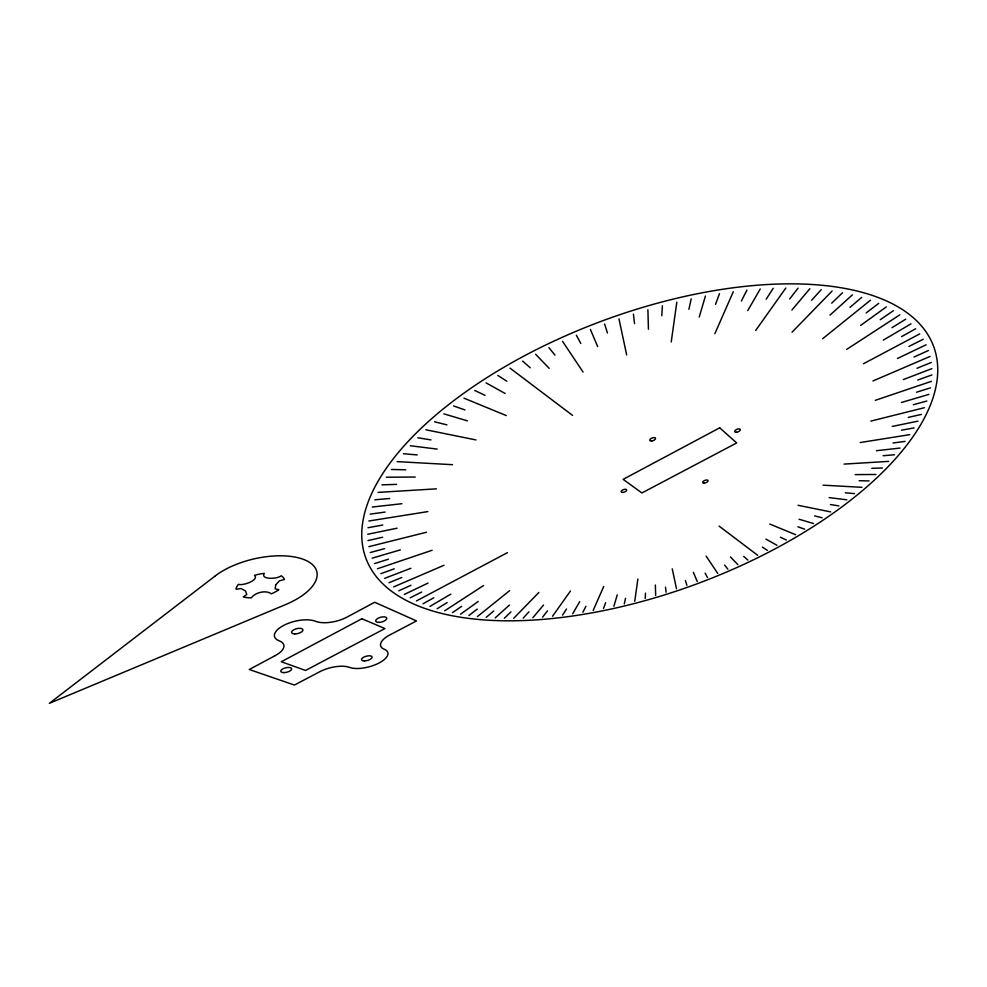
<?xml version="1.0" encoding="UTF-8"?>
<svg xmlns="http://www.w3.org/2000/svg" width="987" height="987" viewBox="0 0 987 987"><rect width="100%" height="100%" fill="white"/><g stroke="black" fill="none" stroke-linecap="round" stroke-linejoin="round"><path stroke-width="1.48" d="M645.202 598.467L645.51 593.15M661.808 315.754L662.388 305.723M275.657 584.958L275.139 588.783L278.827 589.708A24.86 11.338 -13 0 1 271.351 593.841C266.219 589.745 254.93 592.422 251.34 597.888A24.86 11.338 -13 0 1 243.32 596.876L246.75 594.507L245.553 591.016L241.112 588.56L236.004 589.214A24.86 11.338 -13 0 1 238.496 584.316C243.049 586.056 259.532 579.912 254.498 575.335A24.86 11.338 -13 0 1 264.257 573.385C260.173 579.937 277.754 579.073 281.184 575.779A24.86 11.338 -13 0 1 284.441 579.505L279.494 580.837L275.694 584.872M634.74 601.28L637.873 579.036M671.234 341.946L676.835 302.096M624.302 603.896L625.524 598.332M688.901 309.301L691.196 298.876M613.877 606.289L617.257 594.865M699.24 317.012L705.421 296.063M603.501 608.485L605.636 602.712M715.538 304.366L719.474 293.67M593.162 610.472L603.711 586.488M714.859 333.705L733.316 291.696M582.898 612.236L585.933 606.277M741.385 300.998L746.912 290.141M572.694 613.778L579.714 601.626M747.764 310.597L760.224 289.018M562.578 615.111L566.513 608.991M766.183 299.209L773.203 288.315M552.56 616.209L570.461 591.016M755.672 330.46L785.825 288.031M542.64 617.085L547.489 610.854M789.649 298.987L798.051 288.167M532.857 617.726L543.504 605.08M791.907 310.041L809.871 288.71M523.209 618.133L528.933 611.817M811.561 300.319L821.221 289.672M513.696 618.306L538.853 592.459M792.043 332.212L832.115 291.017M504.357 618.232L510.982 611.866M831.72 303.132L842.503 292.757M495.19 617.924L509.378 605.093M829.968 315.149L852.373 294.879M486.209 617.368L493.71 610.978M849.967 307.376L861.713 297.358M477.437 616.554L509.613 590.67M822.677 338.689L870.497 300.196M468.887 615.506L477.239 609.139M866.142 312.941L878.714 303.379M460.571 614.198L478.189 601.478M860.664 325.414L886.351 306.883M452.502 612.631L461.682 606.339M880.182 319.751L893.408 310.695M444.693 610.805L483.519 585.562M846.661 349.41L899.873 314.804M437.167 608.732L447.16 602.563M892.001 327.684L905.733 319.196M429.937 606.4L450.775 594.162M883.266 340.145L911.001 323.859M423.016 603.797L433.786 597.789M901.587 336.616L915.665 328.757M416.428 600.947L507.417 552.658M863.465 363.747L919.736 333.89M410.173 597.826L421.683 592.027M908.916 346.449L923.215 339.244M404.288 594.445L428.05 583.07M897.467 358.491L926.09 344.784M398.773 590.806L410.974 585.279M914.024 357.035L928.397 350.521M393.665 586.907L443.99 565.28M872.952 380.97L930.112 356.418M388.952 582.749L401.783 577.531M916.935 368.287L931.272 362.463M384.671 578.333L410.937 568.265M903.364 379.563L931.864 368.644M380.834 573.669L394.232 568.833M917.737 380.044L931.913 374.937M377.466 568.746L432.133 550.252M875.284 400.327L931.42 381.34M374.567 563.589L388.446 559.197M916.504 392.234L930.408 387.842M372.148 558.173L400.352 549.882M901.402 402.486L928.878 394.405M370.248 552.535L384.548 548.649M913.308 404.719L926.855 401.03M368.867 546.662L426.532 532.24M870.855 421.091L924.35 407.705M368.015 540.568L382.623 537.236M908.274 417.402L921.377 414.417M367.719 534.251L397.107 528.205M892.199 426.446L917.947 421.153M367.978 527.737L382.783 525.022M901.489 430.196L914.073 427.902M368.817 521.013L427.827 511.599M860.22 442.546L909.78 434.638M370.236 514.116L385.127 512.08M893.062 443.003L905.067 441.374M372.247 507.034L401.906 503.715M876.518 450.701L899.971 448.073M374.863 499.792L389.692 498.497M883.118 455.735L894.493 454.76M378.07 492.39L436.427 488.849M844.058 464.1L888.645 461.385M381.907 484.864L396.552 484.37M871.78 468.332L882.464 467.974M386.349 477.214L415.219 477.054M855.211 474.611L875.938 474.488M391.42 469.467L405.731 469.8M859.134 480.706L869.091 480.94M397.095 461.62L452.527 464.692M823.109 485.172L861.947 487.319M403.387 453.712L417.205 454.933M845.316 492.797L854.52 493.611M410.284 445.754L437.142 449.085M829.117 497.608L846.809 499.804M417.797 437.772L430.961 439.906M830.437 504.542L838.839 505.899M425.89 429.777L475.968 439.943M798.088 505.295L830.635 511.895M434.564 421.794L446.914 424.854M814.596 515.893L822.183 517.78M799.088 519.248L813.522 523.529M443.805 413.849L467.394 420.844M453.601 405.953L464.976 409.95M797.891 526.799L804.652 529.168M463.927 398.143L506.245 415.564M769.774 524.048L795.596 534.683M474.759 390.433L484.999 395.355M780.446 537.212L786.355 540.049M486.073 382.857L505.171 393.517M765.924 539.124L776.954 545.28M497.843 375.418L506.825 381.241M762.346 547.094L767.392 550.376M510.045 368.151L572.608 415.428M719.054 526.096L757.708 555.311M522.654 361.094L530.229 367.793M743.704 556.409L747.875 560.085M535.62 354.234L549.179 368.348M730.429 556.902L737.931 564.712M548.908 347.634L554.99 355.147M724.606 565.107L727.888 569.166M562.504 341.28L583.083 372.062M706.149 556.113L717.759 573.459M576.334 335.21L580.825 343.488M705.137 573.163L707.531 577.58M590.399 329.436L597.641 346.548M693.33 572.287L697.254 581.528M604.624 323.995L607.437 332.952M685.41 580.541L686.903 585.291M618.972 318.875L626.659 354.925M672.246 568.833L676.514 588.869M633.42 314.125L634.542 323.674M665.497 587.216L666.102 592.262M647.904 309.733L648.434 329.164M655.368 585.02L655.652 595.469M215.376 575.828L49.35 703.336L285.539 604.612A58.443 26.661 -13 0 0 304.539 559.802A58.443 26.661 -13 0 0 215.376 575.828M275.299 655.553L249.279 669.507L294.41 685.052L319.763 671.728A21.702 8.698 -14.4 0 1 349.521 667.385A21.85 8.883 -14.9 0 0 378.971 663.042A21.85 8.883 -14.9 0 0 384.264 649.236A22.01 9.068 -15.5 0 1 389.803 634.949L416.502 620.922L374.69 602.267L347.239 616.986A23.503 10.228 -14.3 0 1 315.482 621.279A23.343 9.993 -13.7 0 0 283.368 625.585A23.343 9.993 -13.7 0 0 279.222 640.847A23.194 9.771 -13.2 0 1 275.299 655.553M361.884 618.738L281.307 661.734L305.538 670.457L384.942 628.559L361.884 618.738M719.683 427.827L623.13 479.349L641.908 492.957L736.697 442.941L719.683 427.827M541.826 619.466A302.997 139.722 -20.5 0 0 934.862 350.077A302.997 139.722 -20.5 0 0 472.502 387.138A302.997 139.722 -20.5 0 0 541.826 619.466M704.311 483.087A2.862 1.258 -21.2 0 0 708.037 480.546A2.862 1.258 -21.2 0 0 703.694 480.99A2.862 1.258 -21.2 0 0 704.311 483.087M622.76 492.439A2.899 1.32 -19.8 0 0 626.634 489.947A2.899 1.32 -19.8 0 0 622.242 490.206A2.899 1.32 -19.8 0 0 622.76 492.439M651.63 441.053A3.06 1.443 -20.8 0 0 655.516 438.277A3.06 1.443 -20.8 0 0 650.815 438.684A3.06 1.443 -20.8 0 0 651.63 441.053M736.549 432.257A3.01 1.382 -22.2 0 0 740.287 429.444A3.01 1.382 -22.2 0 0 735.648 430.048A3.01 1.382 -22.2 0 0 736.549 432.257M294.78 633.913A5.873 2.517 -13.7 0 0 302.972 629.78A5.873 2.517 -13.7 0 0 294.015 629.62A5.873 2.517 -13.7 0 0 294.78 633.913M283.874 672.616A5.626 2.295 -13.6 0 0 291.696 668.73A5.626 2.295 -13.6 0 0 283.084 668.717A5.626 2.295 -13.6 0 0 283.874 672.616M364.314 660.92A5.49 2.233 -14.9 0 0 372.136 657.083A5.49 2.233 -14.9 0 0 363.956 657.034A5.49 2.233 -14.9 0 0 364.314 660.92M378.934 622.402A5.725 2.443 -15.2 0 0 386.744 618.146A5.725 2.443 -15.2 0 0 377.947 618.294A5.725 2.443 -15.2 0 0 378.934 622.402"/></g></svg>
